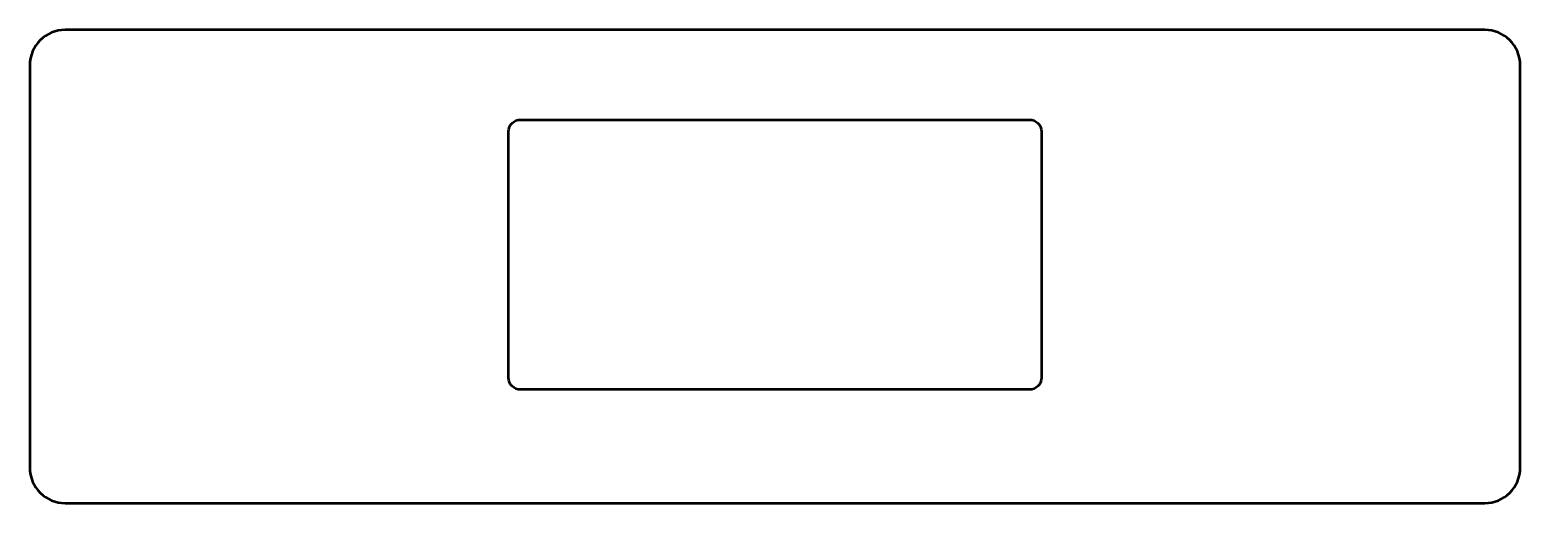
# Model space of a CAD drawing. Header units: millimetres. Extents: x 163.4 to 226.4, y 187.7 to 207.7.
import ezdxf

# ---------------------------------------------------------------- set-up
doc = ezdxf.new("R2010")
doc.units = ezdxf.units.MM
doc.header["$LTSCALE"] = 0.75
doc.layers.add('Visible', color=7, linetype='Continuous', lineweight=50)

msp = doc.modelspace()

# ---------------------------------------------------------------- linework, layer by layer
at = {"layer": 'Visible'}
for p, q in [((224.922826, 207.701534), (164.922826, 207.701534)), ((163.422826, 206.201534), (163.422826, 189.201534)), ((226.422826, 189.201534), (226.422826, 206.201534)), ((184.162826, 203.905334), (205.682826, 203.905334)), ((183.662826, 192.997734), (183.662826, 203.405334)), ((206.182826, 203.405334), (206.182826, 192.997734)), ((205.682826, 192.497734), (184.162826, 192.497734)), ((164.922826, 187.701534), (224.922826, 187.701534))]:
    msp.add_line(p, q, dxfattribs=at)
for centre, start, end in [((164.922826, 206.201534), 90, 180), ((224.922826, 206.201534), 0, 90), ((164.922826, 189.201534), 180, 270), ((224.922826, 189.201534), 270, 0)]:
    msp.add_arc(centre, 1.5, start, end, dxfattribs=at)
at = {"layer": 'Visible', "extrusion": (0, 0, -1)}
for centre, start, end in [((-184.162826, 203.405334), 0, 90), ((-205.682826, 203.405334), 90, 180), ((-184.162826, 192.997734), 270, 0), ((-205.682826, 192.997734), 180, 270)]:
    msp.add_arc(centre, 0.5, start, end, dxfattribs=at)

doc.saveas('drawing.dxf')
